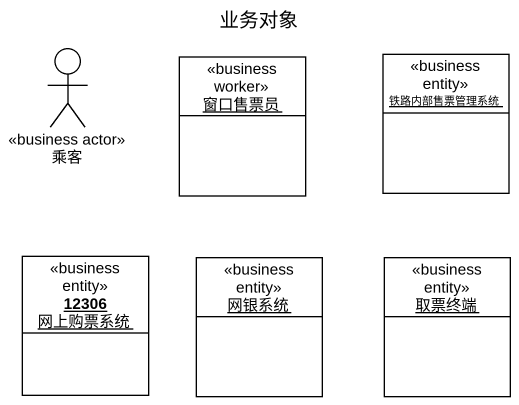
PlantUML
@startuml
title 业务对象
allowmixing
hide circle
hide empty members
actor 乘客 <<business actor>>
object 窗口售票员 <<business worker>>
object 铁路内部售票管理系统 <<business entity>>
object "12306 网上购票系统" as o12306_网上购票系统 <<business entity>>
object 网银系统 <<business entity>>
object 取票终端 <<business entity>>
@enduml
